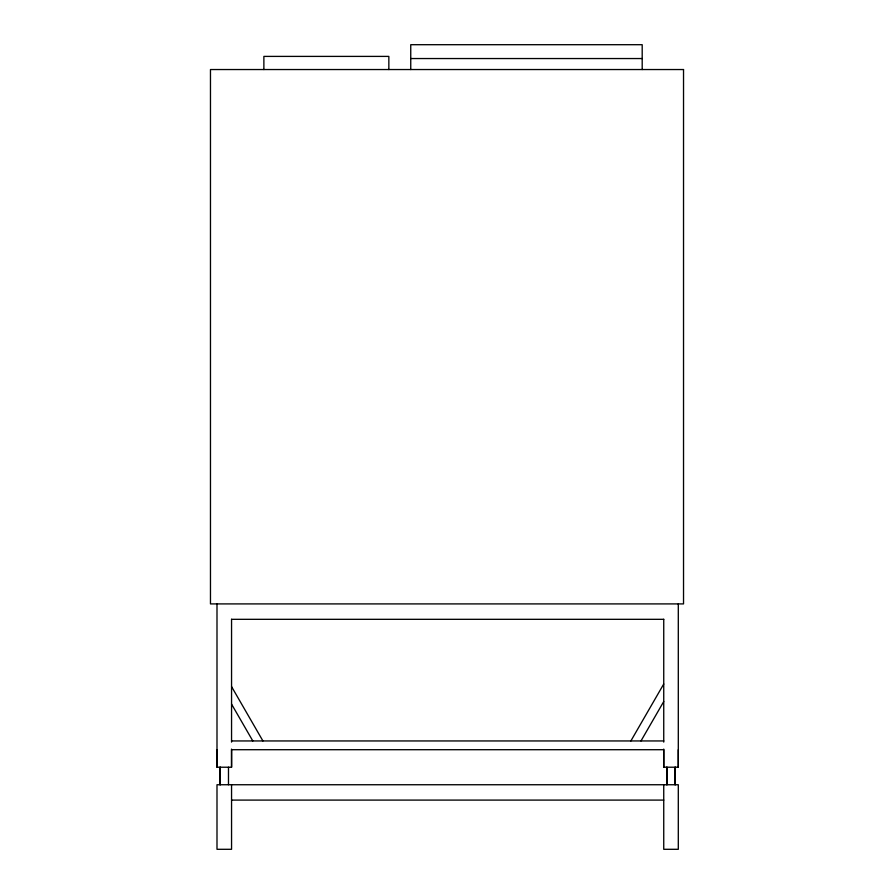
<?xml version="1.0" encoding="UTF-8"?>
<svg xmlns="http://www.w3.org/2000/svg" width="894" height="894" viewBox="0 0 894 894"><rect width="100%" height="100%" fill="white"/><g stroke="black" fill="none" stroke-linecap="round" stroke-linejoin="round"><path stroke-width="1.34" d="M231.557 749.083L231.557 767.22L216.996 767.22L216.996 603.908M231.557 784.742L231.557 849.3L216.996 849.3L216.996 784.742L678.3 784.742L678.3 849.3L663.739 849.3L663.739 784.742M231.557 742.098L231.557 619.263M678.3 749.708L678.3 767.22L663.739 767.22L663.739 749.708L231.557 749.708L231.557 767.22M630.873 740.947L663.739 684.011M640.987 740.947L663.739 701.533M410.748 58.546L642.194 58.546M231.557 619.318L663.739 619.318M231.557 740.947L663.739 740.947M231.557 800.096L663.739 800.096M231.557 686.603L262.925 740.947M231.557 704.126L252.812 740.947M678.3 603.908L678.3 767.22M675.216 767.22L675.216 784.742M675.082 767.22L675.082 784.742M666.958 767.22L666.958 784.742M666.812 767.22L666.812 784.742M663.739 619.263L663.739 742.098M663.739 749.083L663.739 767.22M642.194 69.542L642.194 44.7L410.748 44.7L410.748 69.542M388.845 69.542L388.845 56.4L263.875 56.4L263.875 69.542M228.484 767.22L228.484 784.742M220.215 767.22L220.215 784.742M220.069 767.22L220.069 784.742M216.996 749.708L216.996 767.22M683.53 69.542L210.47 69.542L210.47 603.908L683.53 603.908L683.53 69.542"/></g></svg>
